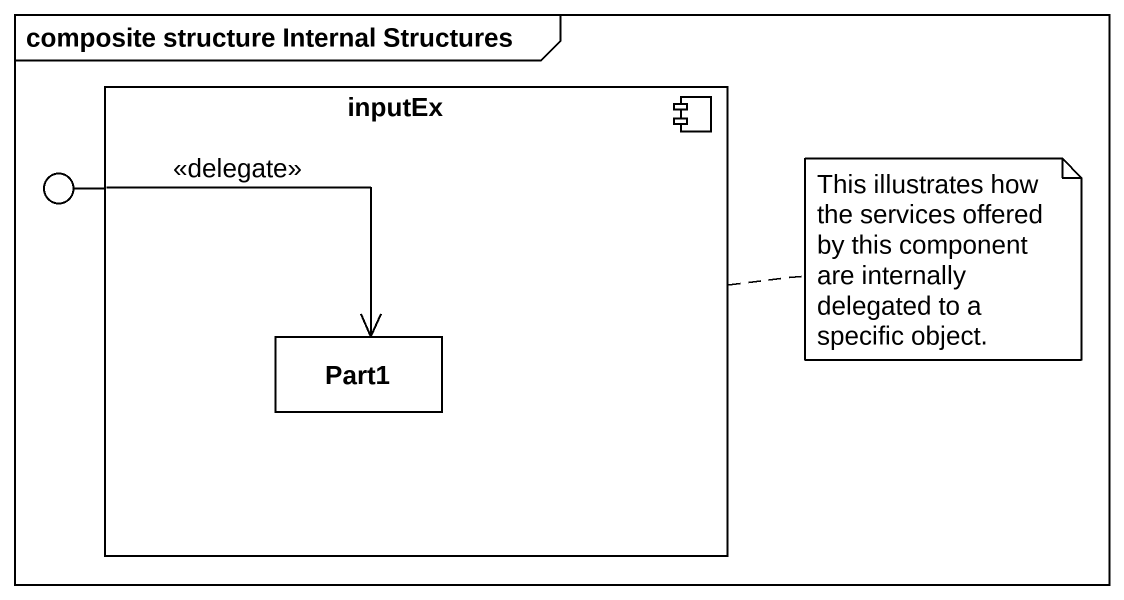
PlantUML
@startuml
mainframe composite structure Internal Structures
component inputEx {
  rectangle Part1
}
() " " as lollipop1
inputEx -left- lollipop1
lollipop1 --> Part1 : <<delegate>>
note right of inputEx : This illustrates how the services offered by this component are internally delegated to a specific object.
@enduml
